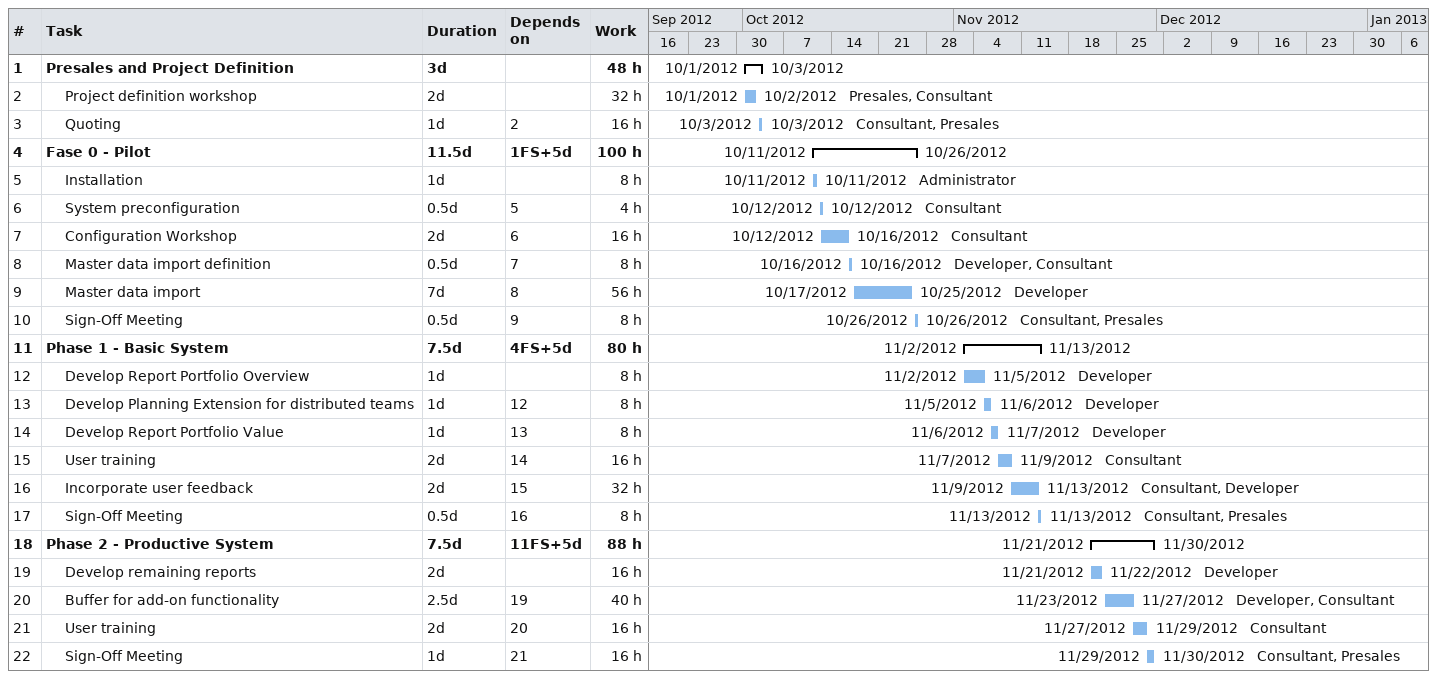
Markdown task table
| ID | Level | Task | Duration | Start | Finish | Predecessors | Resources | Work (h) |
|---|---|---|---|---|---|---|---|---|
| 1 | 1 | **Presales and Project Definition** | 3d | 2012-10-01 | 2012-10-03 |  |  | 48 |
| 2 | 2 | Project definition workshop | 2d | 2012-10-01 | 2012-10-02 |  | Presales, Consultant | 32 |
| 3 | 2 | Quoting | 1d | 2012-10-03 | 2012-10-03 | 2 | Consultant, Presales | 16 |
| 4 | 1 | **Fase 0 - Pilot** | 11.5d | 2012-10-11 | 2012-10-26 | 1FS+5d |  | 100 |
| 5 | 2 | Installation | 1d | 2012-10-11 | 2012-10-11 |  | Administrator | 8 |
| 6 | 2 | System preconfiguration | 0.5d | 2012-10-12 | 2012-10-12 | 5 | Consultant | 4 |
| 7 | 2 | Configuration Workshop | 2d | 2012-10-12 | 2012-10-16 | 6 | Consultant | 16 |
| 8 | 2 | Master data import definition | 0.5d | 2012-10-16 | 2012-10-16 | 7 | Developer, Consultant | 8 |
| 9 | 2 | Master data import | 7d | 2012-10-17 | 2012-10-25 | 8 | Developer | 56 |
| 10 | 2 | Sign-Off Meeting | 0.5d | 2012-10-26 | 2012-10-26 | 9 | Consultant, Presales | 8 |
| 11 | 1 | **Phase 1 - Basic System** | 7.5d | 2012-11-02 | 2012-11-13 | 4FS+5d |  | 80 |
| 12 | 2 | Develop Report Portfolio Overview | 1d | 2012-11-02 | 2012-11-05 |  | Developer | 8 |
| 13 | 2 | Develop Planning Extension for distributed teams | 1d | 2012-11-05 | 2012-11-06 | 12 | Developer | 8 |
| 14 | 2 | Develop Report Portfolio Value | 1d | 2012-11-06 | 2012-11-07 | 13 | Developer | 8 |
| 15 | 2 | User training | 2d | 2012-11-07 | 2012-11-09 | 14 | Consultant | 16 |
| 16 | 2 | Incorporate user feedback | 2d | 2012-11-09 | 2012-11-13 | 15 | Consultant, Developer | 32 |
| 17 | 2 | Sign-Off Meeting | 0.5d | 2012-11-13 | 2012-11-13 | 16 | Consultant, Presales | 8 |
| 18 | 1 | **Phase 2 - Productive System** | 7.5d | 2012-11-21 | 2012-11-30 | 11FS+5d |  | 88 |
| 19 | 2 | Develop remaining reports | 2d | 2012-11-21 | 2012-11-22 |  | Developer | 16 |
| 20 | 2 | Buffer for add-on functionality | 2.5d | 2012-11-23 | 2012-11-27 | 19 | Developer, Consultant | 40 |
| 21 | 2 | User training | 2d | 2012-11-27 | 2012-11-29 | 20 | Consultant | 16 |
| 22 | 2 | Sign-Off Meeting | 1d | 2012-11-29 | 2012-11-30 | 21 | Consultant, Presales | 16 |
